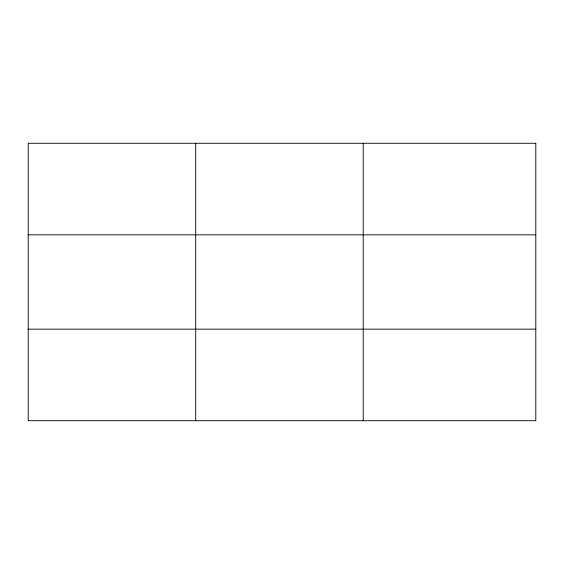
<?xml version="1.0" encoding="UTF-8"?>
<svg xmlns="http://www.w3.org/2000/svg" width="564" height="564" viewBox="0 0 564 564"><rect width="100%" height="100%" fill="white"/><g stroke="black" fill="none" stroke-linecap="round" stroke-linejoin="round"><path stroke-width="0.85" d="M195.708 420.723L195.708 143.277M363.216 420.723L363.216 143.277M28.2 234.835L535.8 234.835M28.2 329.164L535.8 329.164M535.8 143.277L535.8 420.723L28.2 420.723L28.2 143.277L535.8 143.277"/></g></svg>
